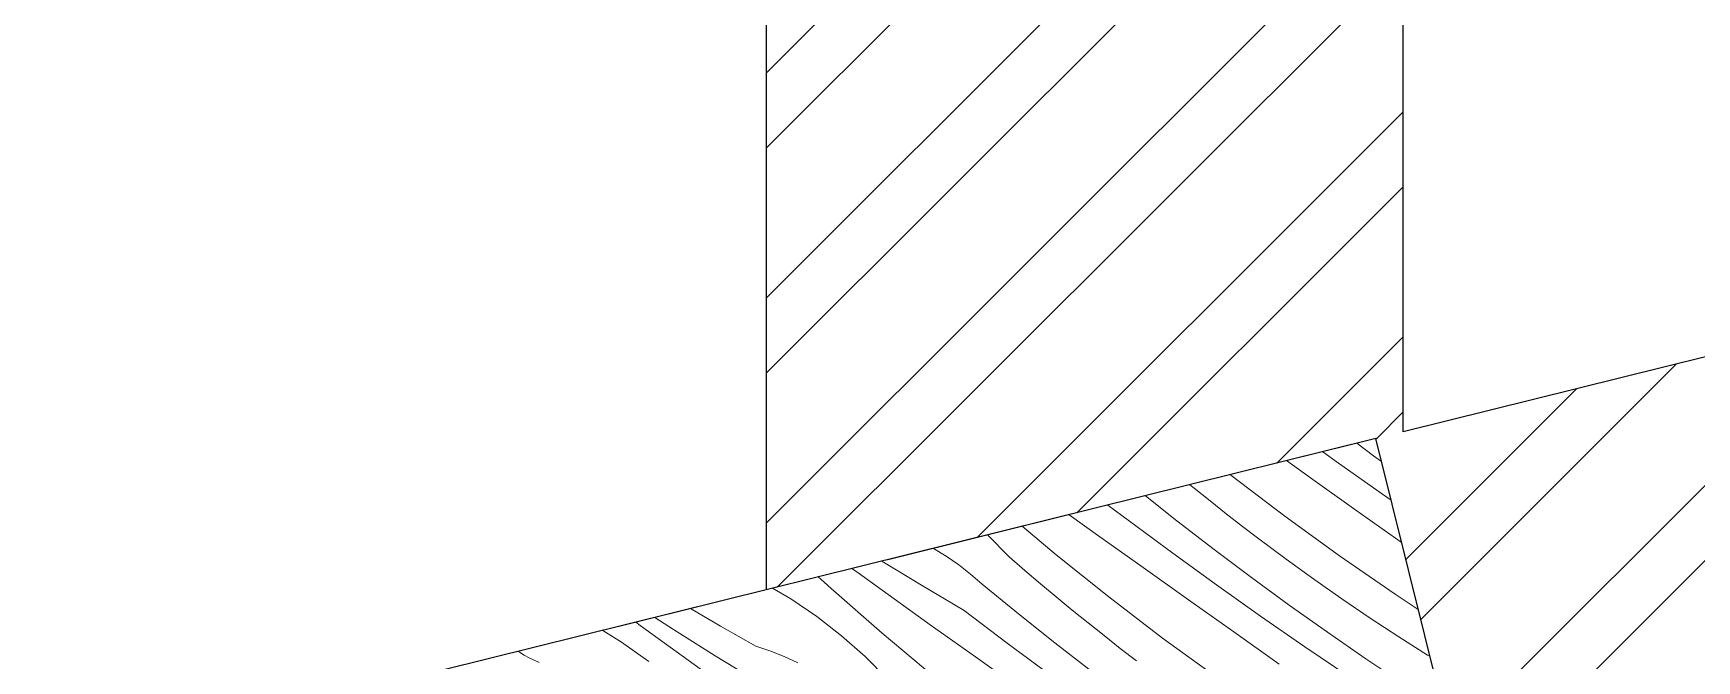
# Model space of a CAD drawing. Header units: millimetres. Extents: x -6376 to 18241, y -2739 to 17970.
# Drawn here: x 11329 to 12504, y 2893 to 3336 of the extents above; entities that cross this region are included whole.
import ezdxf

# ---------------------------------------------------------------- set-up
doc = ezdxf.new("R2010")
doc.units = ezdxf.units.MM
doc.header["$MEASUREMENT"] = 0
doc.linetypes.add('Невидимі', pattern=[195.611112, 141.111112, -54.5])
for name, color, linetype in [('101 Стіни', 7, 'Continuous'), ('102 Колони', 7, 'Continuous'), ('103 Балки', 7, 'Continuous')]:
    doc.layers.add(name, color=color, linetype=linetype)
for name, color, linetype, lineweight, true_color in [('101 Стіни_Ном._пера__1', 18, 'Continuous', 25, 0x040404), ('102 Колони_Ном._пера__1', 18, 'Continuous', 25, 0x040404), ('103 Балки_Ном._пера__38', 253, 'Continuous', 13, 0xa4a4a4)]:
    doc.layers.add(name, color=color, linetype=linetype, lineweight=lineweight, true_color=true_color)
doc.layers.add('102 Колони_Ном._пера__3', color=255, linetype='Continuous', lineweight=13)
pattern_1 = [(45, (0, 0), (-79.5495, 79.5495), []), (45, (-26.52, 26.52), (-79.5495, 79.5495), [])]

# ---------------------------------------------------------------- blocks, each defined once
blk = doc.blocks.new('Стіна_1', base_point=(-6376.2, -1583.9))
at = {"layer": '101 Стіни', "linetype": 'Continuous', "lineweight": 0, "true_color": 0xffffff}
h = blk.add_hatch(dxfattribs=at)
h.set_pattern_fill('Кирпич_01', style=0, pattern_type=2)
h.set_pattern_definition(pattern_1)
h.paths.add_polyline_path([(12276.9, 3049.7), (12407.1, 2525.6), (13227.2, 2729.4), (13097, 3253.4)])
at = {"layer": '101 Стіни_Ном._пера__1', "color": 18, "linetype": 'Continuous', "lineweight": 25, "true_color": 0x040404, "flags": 128}
blk.add_lwpolyline([(13097, 3253.4), (12296.3, 3054.5)], dxfattribs=at)
blk = doc.blocks.new('Стіна_2', base_point=(12296.3, 3054.5))
at = {"layer": '101 Стіни', "linetype": 'Continuous', "lineweight": 0, "true_color": 0xffffff}
h = blk.add_hatch(dxfattribs=at)
h.set_pattern_fill('Кирпич_01', style=0, pattern_type=2)
h.set_pattern_definition(pattern_1)
h.paths.add_polyline_path([(12296.3, 3054.5), (12296.3, 9872.7), (11846.3, 9872.7), (11846.3, 2942.7)])
at = {"layer": '101 Стіни_Ном._пера__1', "color": 18, "linetype": 'Continuous', "lineweight": 25, "true_color": 0x040404, "flags": 128}
for points in [[(11846.3, 9872.7), (11846.3, 2942.7)], [(12296.3, 3054.5), (12296.3, 9872.7)]]:
    blk.add_lwpolyline(points, dxfattribs=at)
blk = doc.blocks.new('*X38')
at = {"layer": '102 Колони_Ном._пера__3', "color": 255, "linetype": 'Continuous', "lineweight": 13}
for p, q in [((12275.3, 3037.6), (12263.6, 3046.4)), ((12230.8, 3022), (12213.9, 3034.1)), ((12250.6, 3032.4), (12239.5, 3040.4)), ((12281.7, 3010.3), (12250.6, 3032.4)), ((12280.9, 3033.6), (12275.3, 3037.6)), ((12174.6, 3023.9), (12174.2, 3024.2)), ((12212.6, 2994.9), (12174.6, 3023.9)), ((12262.9, 2999.2), (12230.8, 3022)), ((12136.5, 2991.5), (12114.2, 3009.3)), ((12148.6, 3014.7), (12145.7, 3017.1)), ((12159.9, 3005.6), (12148.6, 3014.7)), ((12287.7, 3006.2), (12281.7, 3010.3)), ((12080.5, 2981.5), (12060.3, 2995.9)), ((12102.9, 2991.3), (12087.8, 3002.7)), ((12171.2, 2996.6), (12159.9, 3005.6)), ((12182.7, 2987.6), (12171.2, 2996.6)), ((12294.9, 2976.4), (12262.9, 2999.2)), ((12051.1, 2967.6), (12027.2, 2987.7)), ((12133.5, 2968.6), (12102.9, 2991.3)), ((12162.7, 2971.3), (12136.5, 2991.5)), ((12194.2, 2978.8), (12182.7, 2987.6)), ((12251.3, 2966.8), (12212.6, 2994.9)), ((11973.6, 2966.6), (11964.6, 2972.1)), ((12018.1, 2966), (12002.7, 2981.6)), ((12112.6, 2958.6), (12080.5, 2981.5)), ((12213.6, 2964.4), (12194.2, 2978.8)), ((12295.1, 2976.2), (12294.9, 2976.4)), ((11956.2, 2946), (11928.1, 2963.1)), ((11982.4, 2960.5), (11973.6, 2966.6)), ((11990.8, 2953.9), (11982.4, 2960.5)), ((12029.1, 2956.5), (12018.1, 2966)), ((12088.4, 2937.7), (12051.1, 2967.6)), ((12164.4, 2946.2), (12133.5, 2968.6)), ((12189.1, 2951.4), (12162.7, 2971.3)), ((12233.1, 2950.2), (12213.6, 2964.4)), ((12290.7, 2939.6), (12251.3, 2966.8)), ((11887.3, 2948.3), (11883.2, 2951.9)), ((11911.4, 2954.7), (11907, 2957.8)), ((11928.3, 2942.5), (11911.4, 2954.7)), ((11998.9, 2946.8), (11990.8, 2953.9)), ((12040.1, 2947.1), (12029.1, 2956.5)), ((12144.6, 2935.8), (12112.6, 2958.6)), ((12215.8, 2931.9), (12189.1, 2951.4)), ((12252.9, 2936.4), (12233.1, 2950.2)), ((11863.8, 2936.3), (11850.9, 2943.9)), ((11892.4, 2943.8), (11887.3, 2948.3)), ((11928.3, 2912.1), (11892.4, 2943.8)), ((11945.3, 2930.3), (11928.3, 2942.5)), ((11986.2, 2928.2), (11956.2, 2946)), ((12024.5, 2925.9), (11998.9, 2946.8)), ((12051.2, 2937.7), (12040.1, 2947.1)), ((12062.4, 2928.5), (12051.2, 2937.7)), ((12126.4, 2908.7), (12088.4, 2937.7)), ((12195.5, 2924.1), (12164.4, 2946.2)), ((12306.9, 2928.9), (12290.7, 2939.6)), ((11814.1, 2917.1), (11792.9, 2929.5)), ((11882.2, 2923.9), (11863.8, 2936.3)), ((11962.3, 2918.1), (11945.3, 2930.3)), ((12016.6, 2905.1), (11986.2, 2928.2)), ((12050.3, 2905.3), (12024.5, 2925.9)), ((12073.7, 2919.4), (12062.4, 2928.5)), ((12176.7, 2913), (12144.6, 2935.8)), ((12242.7, 2912.8), (12215.8, 2931.9)), ((12272.9, 2922.8), (12252.9, 2936.4)), ((11731, 2914.1), (11744.3, 2905.7)), ((11757.5, 2917.6), (11754.4, 2919.9)), ((11774.4, 2905.2), (11757.5, 2917.6)), ((11780.9, 2914.8), (11767.8, 2923.2)), ((11810.5, 2896.2), (11780.9, 2914.8)), ((11839, 2903), (11814.1, 2917.1)), ((11899.7, 2910.3), (11882.2, 2923.9)), ((11994.3, 2895.3), (11962.3, 2918.1)), ((12085, 2910.4), (12073.7, 2919.4)), ((12226.9, 2902.4), (12195.5, 2924.1)), ((12293.1, 2909.6), (12272.9, 2922.8)), ((11744.3, 2905.7), (11763.6, 2892.2)), ((11791.3, 2893), (11774.4, 2905.2)), ((11849.1, 2899.6), (11839, 2903)), ((11916.3, 2895.6), (11899.7, 2910.3)), ((11964.9, 2881.4), (11928.3, 2912.1)), ((12047.3, 2882.4), (12016.6, 2905.1)), ((12076.5, 2885.1), (12050.3, 2905.3)), ((12096.5, 2901.4), (12085, 2910.4)), ((12165.1, 2880.6), (12126.4, 2908.7)), ((12208.7, 2890.2), (12176.7, 2913)), ((12258.5, 2881), (12226.9, 2902.4)), ((12269.9, 2894), (12242.7, 2912.8)), ((12313.5, 2896.6), (12293.1, 2909.6)), ((11672.2, 2898.6), (11671.2, 2899.2)), ((11675.6, 2896.6), (11672.2, 2898.6)), ((11679.1, 2894.7), (11675.6, 2896.6)), ((11682.6, 2893), (11679.1, 2894.7)), ((11686.2, 2891.3), (11682.6, 2893)), ((11808.2, 2880.7), (11791.3, 2893)), ((11840.2, 2877.9), (11810.5, 2896.2)), ((11859.1, 2895.6), (11849.1, 2899.6)), ((11868.8, 2891.1), (11859.1, 2895.6)), ((11931.9, 2879.8), (11916.3, 2895.6)), ((12026.4, 2872.4), (11994.3, 2895.3)), ((12108, 2892.6), (12096.5, 2901.4)), ((12297.4, 2875.7), (12269.9, 2894)), ((12315.2, 2895.6), (12313.5, 2896.6))]:
    blk.add_line(p, q, dxfattribs=at)
blk = doc.blocks.new('Колона_4', base_point=(11968.1, 2529.9))
at = {"layer": '102 Колони_Ном._пера__1', "color": 18, "linetype": 'Continuous', "lineweight": 25, "true_color": 0x040404, "flags": 128}
blk.add_lwpolyline([(11659.3, 2010.1), (12484.2, 2215.1), (12276.9, 3049.7), (11452, 2844.8)], close=True, dxfattribs=at)
at = {"layer": '102 Колони', "color": 18, "lineweight": 25, "true_color": 0x040404}
blk.add_blockref('*X38', (0, 0), dxfattribs=at)
blk = doc.blocks.new('Балка_1', base_point=(18007.4, 4246.5))
at = {"layer": '103 Балки_Ном._пера__38', "color": 253, "linetype": 'Невидимі', "lineweight": 13, "true_color": 0xa4a4a4}
blk.add_line((17954.3, 4460), (-6376.2, -1583.9), dxfattribs=at)

msp = doc.modelspace()

# ---------------------------------------------------------------- block references
at = {"layer": '101 Стіни', "color": 18, "lineweight": 25, "true_color": 0x040404}
for name, p in [('Стіна_2', (12296.3, 3054.5)), ('Стіна_1', (-6376.2, -1583.9))]:
    msp.add_blockref(name, p, dxfattribs=at)
at = {"layer": '102 Колони', "color": 18, "lineweight": 25, "true_color": 0x040404}
msp.add_blockref('Колона_4', (11968.1, 2529.9), dxfattribs=at)
at = {"layer": '103 Балки', "color": 253, "lineweight": 13, "true_color": 0xa4a4a4}
msp.add_blockref('Балка_1', (18007.4, 4246.5), dxfattribs=at)

doc.saveas('drawing.dxf')
